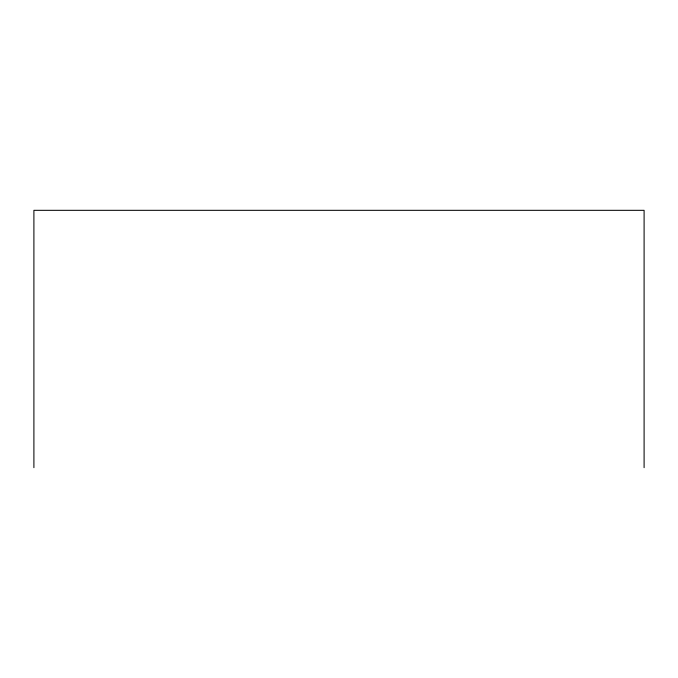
<?xml version="1.0" encoding="UTF-8"?>
<svg xmlns="http://www.w3.org/2000/svg" width="678" height="678" viewBox="0 0 678 678"><rect width="100%" height="100%" fill="white"/><g stroke="black" fill="none" stroke-linecap="round" stroke-linejoin="round"><path stroke-width="1.02" d="M644.1 467.676L644.1 210.324L33.9 210.324L33.9 467.676"/></g></svg>
